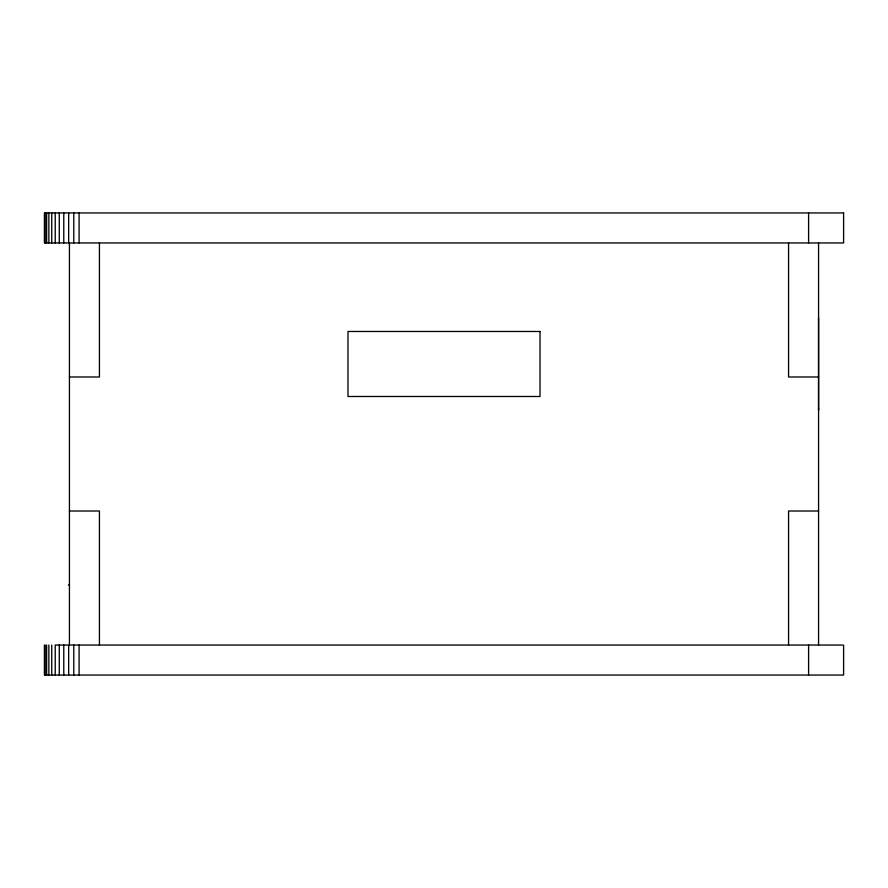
<?xml version="1.0" encoding="UTF-8"?>
<svg xmlns="http://www.w3.org/2000/svg" width="888" height="888" viewBox="0 0 888 888"><rect width="100%" height="100%" fill="white"/><g stroke="black" fill="none" stroke-linecap="round" stroke-linejoin="round"><path stroke-width="1.33" d="M818.57 323.632L818.57 409.99L818.57 408.691M818.57 322.966L818.57 317.993M69.431 376.989L99.434 376.989L99.434 242.957M818.57 376.989L788.566 376.989L788.566 242.957M69.431 511.011L99.434 511.011L99.434 645.043M818.57 511.011L788.566 511.011L788.566 645.043M68.431 585.025L69.431 585.025M842.412 645.043L69.431 645.043L69.431 242.957M843.6 645.043L843.6 675.047L44.4 675.047L44.4 645.043M818.57 242.957L818.57 645.043M808.591 212.954L808.591 242.957M808.591 645.043L808.591 675.047M79.088 212.954L79.088 242.957M79.088 645.043L79.088 675.047M73.782 212.954L73.782 242.957M73.782 645.043L73.782 675.047M68.654 212.954L68.654 242.957M68.654 675.047L68.654 645.043L55.234 645.043L55.234 675.047M63.781 212.954L63.781 242.957M63.781 645.043L63.781 675.047M59.274 212.954L59.274 242.957M59.274 645.043L59.274 675.047M55.234 212.954L55.234 242.957M51.737 212.954L51.737 242.957M51.737 645.043L51.737 675.047M48.851 212.954L48.851 242.957M48.851 645.043L48.851 675.047M46.631 212.954L46.631 242.957M46.631 645.043L46.631 675.047M45.144 212.954L45.144 242.957M45.144 645.043L45.144 675.047M843.6 212.954L44.4 212.954L44.4 242.957L843.6 242.957L843.6 212.954M540.015 331.479L347.985 331.479L347.985 396.492L540.015 396.492L540.015 331.479"/></g></svg>
